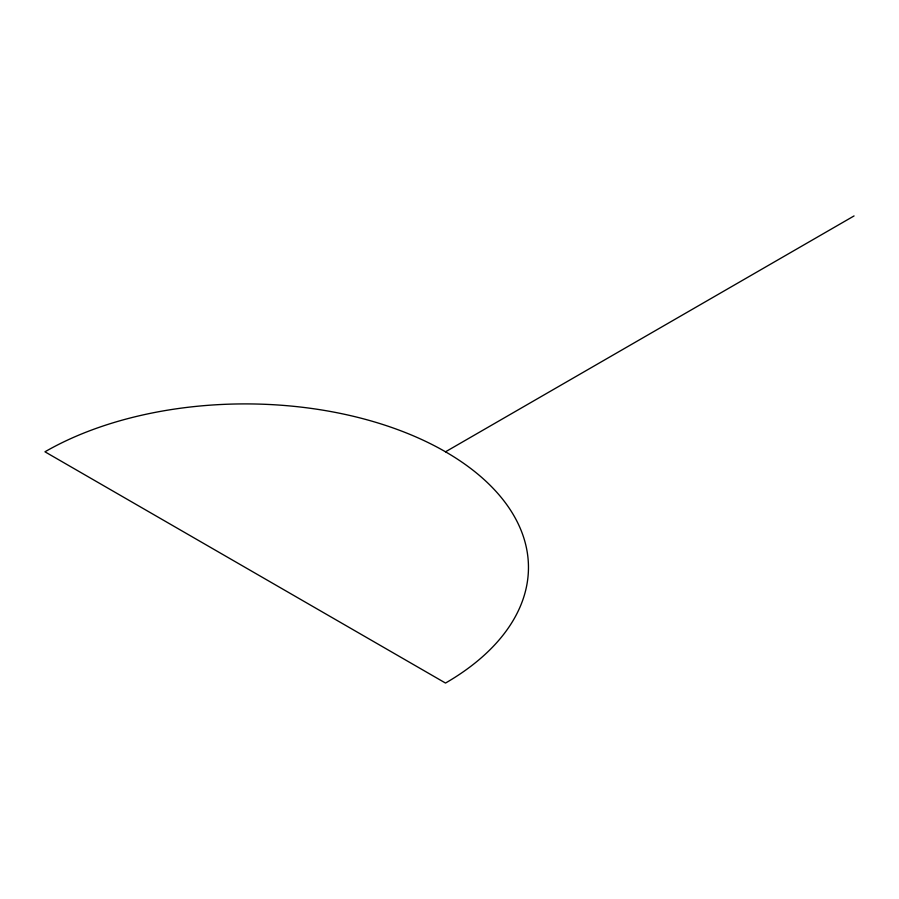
<?xml version="1.0" encoding="UTF-8"?>
<svg xmlns="http://www.w3.org/2000/svg" width="899" height="899" viewBox="0 0 899 899"><rect width="100%" height="100%" fill="white"/><g stroke="black" fill="none" stroke-linecap="round" stroke-linejoin="round"><path stroke-width="1.35" d="M445.511 451.804A283.23 163.528 0 0 1 445.511 683.06L44.95 451.804A283.23 163.528 0 0 1 445.511 451.804L854.05 215.94"/></g></svg>
